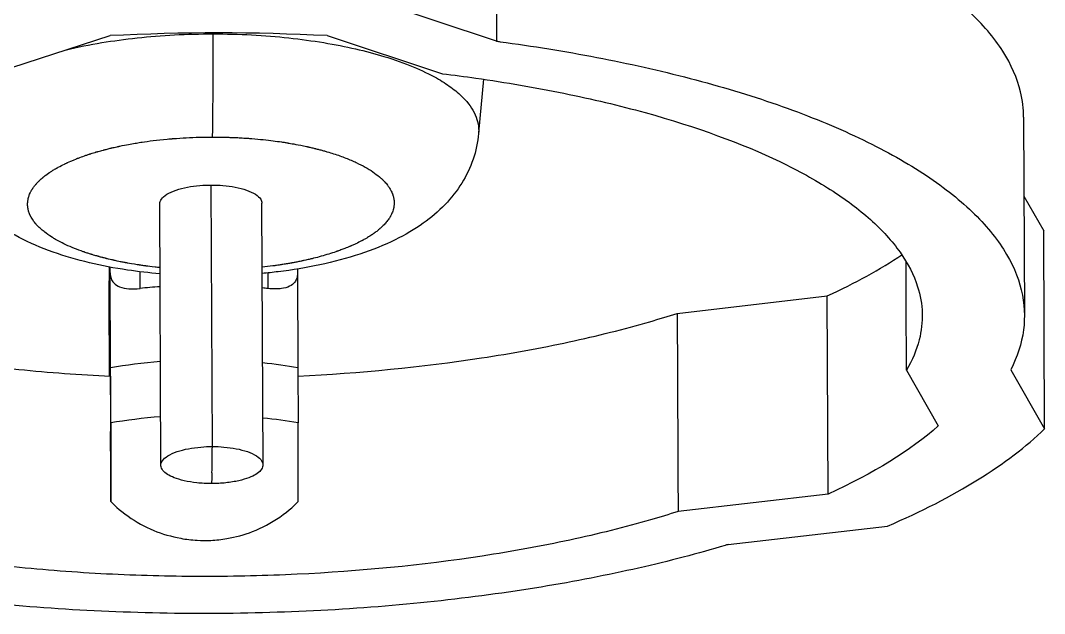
# Model space of a CAD drawing. Header units: millimetres. Extents: x 48717 to 75522, y 76128 to 88842.
# Drawn here: x 59097.8 to 59218.1, y 81555.5 to 81625.2 of the extents above; entities that cross this region are included whole.
import ezdxf

# ---------------------------------------------------------------- set-up
doc = ezdxf.new("R2010")
doc.units = ezdxf.units.MM
doc.layers.add('Top (Plan) View2-DV90-S1B-002a', color=140, linetype='Continuous')

# ---------------------------------------------------------------- blocks, each defined once
blk = doc.blocks.new('*U866')
at = {"layer": 'Top (Plan) View2-DV90-S1B-002a', "color": 0, "linetype": 'ByBlock', "lineweight": -2}
for p, q in [((59153.72, 81622.75), (59139.32, 81627.54)), ((59094.55, 81618.93), (59108.34, 81623.43)), ((59108.51, 81622.76), (59108.51, 81622.76)), ((59133.81, 81623.43), (59147.36, 81618.93)), ((59152.18, 81618.28), (59151.61, 81611.96)), ((59215.63, 81613.81), (59215.72, 81590.52)), ((59120.34, 81575.1), (59120.22, 81605.84)), ((59114.29, 81572.9), (59114.17, 81603.64)), ((59126.29, 81572.94), (59126.17, 81603.69)), ((59215.67, 81604.54), (59217.99, 81600.46)), ((59218.08, 81577.17), (59217.99, 81600.46)), ((59108.21, 81596.21), (59108.19, 81592.96)), ((59108.34, 81595.5), (59108.35, 81596.18)), ((59108.38, 81584.39), (59108.34, 81595.5)), ((59111.86, 81593.68), (59111.88, 81595.64)), ((59126.87, 81595.51), (59126.86, 81593.68)), ((59130.34, 81595.97), (59130.34, 81595.48)), ((59130.34, 81595.49), (59130.38, 81584.39)), ((59108.19, 81592.96), (59108.23, 81583.39)), ((59174.94, 81590.75), (59192.57, 81592.8)), ((59192.66, 81569.51), (59192.57, 81592.8)), ((59108.41, 81577.87), (59108.38, 81584.39)), ((59130.38, 81584.39), (59130.41, 81577.87)), ((59108.36, 81583.38), (59108.38, 81576.86)), ((59201.87, 81584.07), (59205.6, 81577.52)), ((59214.11, 81584.13), (59218.08, 81577.17)), ((59192.66, 81569.51), (59175.04, 81567.46)), ((59180.92, 81563.58), (59199.64, 81565.75))]:
    blk.add_line(p, q, dxfattribs=at)
at = {"layer": 'Top (Plan) View2-DV90-S1B-002a', "color": 0, "linetype": 'ByBlock', "lineweight": -2, "extrusion": (0, 0, -1)}
for centre, major_axis, ratio, start_param, end_param in [((59120.65, 81606.9), (-65.7, -0.12), 0.256617, 1.382778, 1.772907), ((59159.92, 81581.78), (-51.98, -8.08), 0.400272, -2.578804, -2.188675)]:
    blk.add_ellipse(centre, major_axis=major_axis, ratio=ratio, start_param=start_param, end_param=end_param, dxfattribs=at)
at = {"layer": 'Top (Plan) View2-DV90-S1B-002a', "color": 0, "linetype": 'ByBlock', "lineweight": -2}
blk.add_ellipse((59159.82, 81605.08), major_axis=(-51.98, -8.08), ratio=0.400272, start_param=-4.09451, end_param=-3.85226, dxfattribs=at)
for points in [[(59153.63, 81646.04), (59153.66, 81638.28), (59153.69, 81630.52), (59153.72, 81622.75)], [(59120.43, 81623.61), (59120.43, 81623.66), (59120.43, 81623.7), (59120.43, 81623.75)], [(59114.21, 81593.89), (59113.39, 81593.83), (59112.61, 81593.76), (59111.86, 81593.68)], [(59126.86, 81593.68), (59126.65, 81593.7), (59126.43, 81593.72), (59126.21, 81593.75)], [(59174.94, 81590.75), (59174.97, 81582.99), (59175.01, 81575.22), (59175.04, 81567.46)], [(59108.38, 81584.39), (59110.19, 81584.71), (59112.18, 81584.96), (59114.24, 81585.12)], [(59126.24, 81584.97), (59127.69, 81584.82), (59129.08, 81584.62), (59130.38, 81584.39)], [(59114.27, 81578.6), (59112.2, 81578.44), (59110.22, 81578.19), (59108.41, 81577.87)], [(59130.41, 81577.87), (59129.11, 81578.1), (59127.72, 81578.3), (59126.27, 81578.45)], [(59120.23, 81570.74), (59119.65, 81570.74), (59118.5, 81570.8), (59116.99, 81571.06), (59115.81, 81571.42), (59115.02, 81571.82), (59114.48, 81572.27), (59114.22, 81572.83), (59114.39, 81573.43), (59115.05, 81574.02), (59116.15, 81574.52), (59117.52, 81574.87), (59119, 81575.06), (59119.89, 81575.1), (59120.34, 81575.1)], [(59120.34, 81575.1), (59120.79, 81575.1), (59121.69, 81575.06), (59123.15, 81574.87), (59124.51, 81574.52), (59125.59, 81574.02), (59126.21, 81573.43), (59126.35, 81572.83), (59126.06, 81572.27), (59125.5, 81571.82), (59124.69, 81571.42), (59123.49, 81571.06), (59121.97, 81570.8), (59120.81, 81570.74), (59120.23, 81570.74)]]:
    blk.add_open_spline(points, degree=3, dxfattribs=at)
for points, knots in [([(59215.63, 81613.81), (59215.63, 81614.8), (59215.51, 81615.8), (59214.88, 81618.39), (59214.19, 81619.99), (59212.16, 81623.17), (59210.82, 81624.75), (59208.83, 81626.6), (59208.49, 81626.91), (59208.13, 81627.22)], [1.2881635, 1.2881635, 1.2881635, 1.2881635, 1.4739675, 1.4739675, 1.7687609, 1.7687609, 2.0635544, 2.0635544, 2.122565, 2.122565, 2.122565, 2.122565]), ([(59103.2, 81621.75), (59104.51, 81622.06), (59108.41, 81622.84), (59114.36, 81623.49), (59118.91, 81623.61), (59120.43, 81623.61)], [0.41429929, 0.41429929, 0.41429929, 0.41429929, 0.4375, 0.47916667, 0.50000388, 0.50000388, 0.50000388, 0.50000388]), ([(59120.37, 81611.48), (59120.38, 81611.89), (59120.39, 81612.51), (59120.4, 81613.34), (59120.4, 81613.76), (59120.41, 81614.23), (59120.41, 81614.74), (59120.42, 81615.51), (59120.42, 81616.37), (59120.43, 81617.28), (59120.43, 81618.18), (59120.43, 81619.13), (59120.43, 81620.07), (59120.43, 81621.32), (59120.43, 81622.53), (59120.43, 81623.61)], [0.0001055, 0.0001055, 0.0001055, 0.0001055, 0.25, 0.25, 0.25, 0.375, 0.375, 0.375, 0.5625, 0.5625, 0.5625, 0.75, 0.75, 0.75, 1, 1, 1, 1]), ([(59120.43, 81623.61), (59121.94, 81623.61), (59126.49, 81623.49), (59133.68, 81622.7), (59141.38, 81620.9), (59145.91, 81618.96), (59148.12, 81617.54), (59149.12, 81616.76), (59150.24, 81615.72), (59151.39, 81614.15), (59151.67, 81612.66), (59151.61, 81611.91)], [0.5000039, 0.5000039, 0.5000039, 0.5000039, 0.5208333, 0.5625, 0.6041667, 0.65625, 0.6770833, 0.6875, 0.6979167, 0.7291667, 0.7595343, 0.7595343, 0.7595343, 0.7595343]), ([(59153.72, 81622.75), (59153.86, 81622.73), (59154, 81622.71), (59157.95, 81622.18), (59161.75, 81621.57), (59169.23, 81620.13), (59172.9, 81619.31), (59180.01, 81617.45), (59183.43, 81616.42), (59189.9, 81614.17), (59192.95, 81612.94), (59198.55, 81610.33), (59201.1, 81608.95), (59205.63, 81606.05), (59207.6, 81604.55), (59210.91, 81601.46), (59212.25, 81599.88), (59214.28, 81596.69), (59214.97, 81595.09), (59215.74, 81591.92), (59215.81, 81590.34), (59215.4, 81587.2), (59214.88, 81585.64), (59214.11, 81584.13)], [-3.843407, -3.843407, -3.843407, -3.843407, -3.832315, -3.832315, -3.537522, -3.537522, -3.242728, -3.242728, -2.947935, -2.947935, -2.653141, -2.653141, -2.358348, -2.358348, -2.063554, -2.063554, -1.768761, -1.768761, -1.473967, -1.473967, -1.179174, -1.179174, -0.873245, -0.873245, -0.873245, -0.873245]), ([(59147.36, 81618.93), (59148.68, 81618.77), (59149.99, 81618.6), (59154.83, 81617.91), (59158.29, 81617.31), (59164.95, 81615.95), (59168.15, 81615.19), (59177.22, 81612.68), (59182.55, 81610.72), (59188.08, 81608.07), (59189.12, 81607.53), (59192.09, 81605.89), (59193.85, 81604.77), (59196.2, 81603), (59196.95, 81602.4), (59199.01, 81600.55), (59200.18, 81599.26), (59202.05, 81596.62), (59202.74, 81595.26), (59203.83, 81591.83), (59203.89, 81589.72), (59203.06, 81586.44), (59202.56, 81585.25), (59201.87, 81584.07)], [1.300813, 1.300813, 1.300813, 1.300813, 1.481966, 1.481966, 1.975955, 1.975955, 2.469944, 2.469944, 3.457922, 3.457922, 3.704916, 3.704916, 4.198905, 4.198905, 4.445899, 4.445899, 4.939888, 4.939888, 5.433877, 5.433877, 6.17486, 6.17486, 6.602891, 6.602891, 6.602891, 6.602891]), ([(59151.61, 81611.91), (59151.52, 81610.88), (59151.3, 81609.84), (59150.62, 81607.87), (59150.17, 81606.94), (59149.07, 81605.15), (59148.4, 81604.31), (59146.89, 81602.73), (59146.03, 81602), (59144.09, 81600.62), (59142.99, 81599.98), (59140.52, 81598.76), (59139.14, 81598.21), (59136.18, 81597.23), (59134.6, 81596.81), (59131.38, 81596.12), (59129.75, 81595.85), (59127.46, 81595.57), (59126.83, 81595.5), (59126.2, 81595.45)], [0, 0, 0, 0, 3.597616, 3.597616, 7.2581, 7.2581, 11.137307, 11.137307, 15.338405, 15.338405, 20.095016, 20.095016, 25.437989, 25.437989, 30.930405, 30.930405, 36.128937, 36.128937, 38.072669, 38.072669, 38.072669, 38.072669]), ([(59114.2, 81595.4), (59112.91, 81595.51), (59111.63, 81595.66), (59108.84, 81596.07), (59107.34, 81596.36), (59104.42, 81597.05), (59102.99, 81597.47), (59100.23, 81598.45), (59098.9, 81599.02), (59096.34, 81600.39), (59095.1, 81601.19), (59092.91, 81603.02), (59091.93, 81604.04), (59090.4, 81606.21), (59089.81, 81607.3), (59089.02, 81609.5), (59088.77, 81610.59), (59088.66, 81611.66)], [5.768349, 5.768349, 5.768349, 5.768349, 9.733942, 9.733942, 14.641431, 14.641431, 19.720322, 19.720322, 24.981568, 24.981568, 30.498973, 30.498973, 35.673208, 35.673208, 40.067407, 40.067407, 43.838198, 43.838198, 43.838198, 43.838198]), ([(59114.2, 81596.13), (59113.98, 81596.15), (59113.79, 81596.17), (59113.61, 81596.19), (59113.12, 81596.25), (59112.78, 81596.29), (59112.6, 81596.32), (59112.58, 81596.32), (59112.56, 81596.32), (59112.55, 81596.32), (59112.54, 81596.33), (59112.53, 81596.33), (59112.53, 81596.33), (59112.52, 81596.33), (59112.52, 81596.33), (59112.51, 81596.33), (59112.51, 81596.33), (59112.51, 81596.33), (59112.51, 81596.33), (59112.51, 81596.33), (59112.51, 81596.33), (59112.51, 81596.33), (59112.51, 81596.33), (59112.51, 81596.33), (59112.51, 81596.33), (59112.51, 81596.33), (59112.51, 81596.33), (59112.51, 81596.33), (59112.5, 81596.33), (59112.46, 81596.34), (59112.43, 81596.34), (59112.39, 81596.35), (59112.35, 81596.35), (59112.31, 81596.36), (59112.1, 81596.39), (59111.95, 81596.41), (59111.86, 81596.42), (59111.81, 81596.43), (59111.78, 81596.43), (59111.77, 81596.43), (59111.77, 81596.43), (59111.76, 81596.44), (59111.76, 81596.44), (59111.75, 81596.44), (59111.75, 81596.44), (59111.74, 81596.44), (59111.72, 81596.44), (59111.71, 81596.44), (59111.69, 81596.45), (59111.49, 81596.48), (59111.05, 81596.54), (59110.37, 81596.67), (59110.35, 81596.67), (59110.34, 81596.67), (59110.32, 81596.68), (59110.31, 81596.68), (59110.31, 81596.68), (59110.3, 81596.68), (59110.3, 81596.68), (59110.29, 81596.68), (59110.29, 81596.68), (59110.27, 81596.69), (59110.25, 81596.69), (59110.23, 81596.69), (59110.19, 81596.7), (59110.16, 81596.71), (59110.12, 81596.71), (59110.12, 81596.71), (59110.11, 81596.72), (59110.11, 81596.72), (59109.95, 81596.75), (59109.79, 81596.78), (59109.64, 81596.81), (59109.59, 81596.82), (59109.55, 81596.83), (59109.51, 81596.83), (59109.4, 81596.86), (59109.28, 81596.88), (59109.17, 81596.9), (59109.09, 81596.92), (59109.01, 81596.94), (59108.93, 81596.96), (59108.9, 81596.96), (59108.86, 81596.97), (59108.82, 81596.98), (59108.78, 81596.99), (59108.75, 81597), (59108.71, 81597), (59108.69, 81597.01), (59108.69, 81597.01), (59108.69, 81597.01), (59108.6, 81597.03), (59108.41, 81597.07), (59108.13, 81597.14), (59108.07, 81597.15), (59108.02, 81597.17), (59107.96, 81597.18), (59107.94, 81597.19), (59107.91, 81597.19), (59107.88, 81597.2), (59107.86, 81597.21), (59107.85, 81597.21), (59107.83, 81597.21), (59107.82, 81597.22), (59107.82, 81597.22), (59107.81, 81597.22), (59107.8, 81597.22), (59107.8, 81597.22), (59107.8, 81597.22), (59107.79, 81597.22), (59107.79, 81597.22), (59107.78, 81597.23), (59107.68, 81597.25), (59107.58, 81597.28), (59107.48, 81597.3), (59107.48, 81597.3), (59107.48, 81597.3), (59107.48, 81597.31), (59107.42, 81597.32), (59107.36, 81597.34), (59107.3, 81597.35), (59107.23, 81597.37), (59107.16, 81597.39), (59107.09, 81597.41), (59107.05, 81597.42), (59107.02, 81597.43), (59106.99, 81597.44), (59106.97, 81597.44), (59106.95, 81597.45), (59106.94, 81597.45), (59106.93, 81597.45), (59106.92, 81597.46), (59106.91, 81597.46), (59106.91, 81597.46), (59106.9, 81597.46), (59106.89, 81597.46), (59106.89, 81597.46), (59106.89, 81597.46), (59106.89, 81597.46), (59106.87, 81597.47), (59106.83, 81597.48), (59106.77, 81597.5), (59106.65, 81597.53), (59106.47, 81597.58), (59106.21, 81597.66), (59106.18, 81597.67), (59106.15, 81597.68), (59106.12, 81597.69), (59106.1, 81597.7), (59106.09, 81597.7), (59106.07, 81597.71), (59106.06, 81597.71), (59106.05, 81597.71), (59106.05, 81597.71), (59106.04, 81597.72), (59106.04, 81597.72), (59106.03, 81597.72), (59106.03, 81597.72), (59106.02, 81597.72), (59106.02, 81597.72), (59105.89, 81597.76), (59105.76, 81597.8), (59105.62, 81597.85), (59105.55, 81597.87), (59105.48, 81597.9), (59105.41, 81597.92), (59105.37, 81597.93), (59105.33, 81597.95), (59105.3, 81597.96), (59105.28, 81597.97), (59105.26, 81597.97), (59105.24, 81597.98), (59105.23, 81597.98), (59105.22, 81597.98), (59105.21, 81597.99), (59105.2, 81597.99), (59105.19, 81598), (59105.18, 81598), (59104.48, 81598.24), (59103.79, 81598.52), (59103.14, 81598.82), (59102.83, 81598.96), (59102.54, 81599.11), (59102.25, 81599.27), (59102.14, 81599.33), (59102.03, 81599.39), (59101.92, 81599.45), (59101.91, 81599.46), (59101.9, 81599.47), (59101.88, 81599.48), (59101.88, 81599.48), (59101.87, 81599.48), (59101.86, 81599.49), (59101.85, 81599.49), (59101.84, 81599.5), (59101.83, 81599.5), (59101.8, 81599.52), (59101.77, 81599.54), (59101.74, 81599.56), (59101.67, 81599.6), (59101.61, 81599.64), (59101.55, 81599.67), (59101.14, 81599.93), (59100.85, 81600.14), (59100.65, 81600.3), (59100.62, 81600.32), (59100.6, 81600.34), (59100.57, 81600.36), (59100.44, 81600.46), (59100.28, 81600.6), (59100.1, 81600.77), (59099.98, 81600.88), (59099.85, 81601), (59099.73, 81601.14), (59099.71, 81601.16), (59099.69, 81601.19), (59099.67, 81601.21), (59099.66, 81601.21), (59099.66, 81601.21), (59099.66, 81601.22), (59099.66, 81601.22), (59099.65, 81601.22), (59099.65, 81601.22), (59099.65, 81601.23), (59099.65, 81601.23), (59099.64, 81601.24), (59099.63, 81601.24), (59099.63, 81601.25), (59099.62, 81601.26), (59099.59, 81601.3), (59099.56, 81601.33), (59099.53, 81601.36), (59099.48, 81601.43), (59099.43, 81601.5), (59099.38, 81601.57), (59099.12, 81601.91), (59098.94, 81602.24), (59098.82, 81602.57), (59098.8, 81602.64), (59098.78, 81602.7), (59098.76, 81602.77), (59098.74, 81602.82), (59098.73, 81602.86), (59098.72, 81602.91), (59098.72, 81602.91), (59098.72, 81602.91), (59098.72, 81602.91), (59098.7, 81603), (59098.68, 81603.09), (59098.67, 81603.17), (59098.66, 81603.21), (59098.66, 81603.25), (59098.66, 81603.29), (59098.66, 81603.29), (59098.66, 81603.29), (59098.66, 81603.29), (59098.66, 81603.29), (59098.66, 81603.29), (59098.66, 81603.29), (59098.66, 81603.29), (59098.66, 81603.29), (59098.66, 81603.3), (59098.65, 81603.3), (59098.65, 81603.31), (59098.65, 81603.32), (59098.65, 81603.37), (59098.64, 81603.47), (59098.64, 81603.62), (59098.64, 81603.62), (59098.64, 81603.62), (59098.64, 81603.63), (59098.64, 81603.63), (59098.64, 81603.63), (59098.64, 81603.63), (59098.64, 81603.64), (59098.64, 81603.64), (59098.64, 81603.65), (59098.64, 81603.66), (59098.64, 81603.67), (59098.64, 81603.68), (59098.64, 81603.68), (59098.64, 81603.68), (59098.64, 81603.68), (59098.64, 81603.72), (59098.64, 81603.76), (59098.65, 81603.79), (59098.65, 81603.82), (59098.65, 81603.85), (59098.65, 81603.88), (59098.66, 81603.9), (59098.66, 81603.91), (59098.66, 81603.93), (59098.66, 81603.93), (59098.66, 81603.94), (59098.66, 81603.95), (59098.66, 81603.95), (59098.66, 81603.95), (59098.66, 81603.96), (59098.66, 81603.96), (59098.66, 81603.96), (59098.66, 81603.96), (59098.66, 81603.96), (59098.66, 81603.96), (59098.66, 81603.96), (59098.68, 81604.07), (59098.7, 81604.18), (59098.72, 81604.29), (59098.73, 81604.31), (59098.74, 81604.33), (59098.74, 81604.35), (59098.75, 81604.38), (59098.76, 81604.42), (59098.77, 81604.45), (59098.77, 81604.46), (59098.78, 81604.47), (59098.78, 81604.48), (59098.78, 81604.48), (59098.78, 81604.48), (59098.78, 81604.48), (59098.78, 81604.48), (59098.78, 81604.48), (59098.78, 81604.48), (59098.78, 81604.49), (59098.78, 81604.5), (59098.79, 81604.5), (59098.81, 81604.56), (59098.85, 81604.69), (59098.93, 81604.88), (59098.94, 81604.9), (59098.95, 81604.91), (59098.96, 81604.93), (59098.96, 81604.94), (59098.96, 81604.95), (59098.97, 81604.95), (59098.97, 81604.96), (59098.97, 81604.97), (59098.98, 81604.97), (59098.98, 81604.98), (59098.98, 81604.98), (59098.98, 81604.98), (59098.98, 81604.98), (59098.98, 81604.99), (59098.98, 81604.99), (59098.99, 81605), (59098.99, 81605.01), (59099, 81605.02), (59099.02, 81605.05), (59099.04, 81605.09), (59099.05, 81605.12), (59099.09, 81605.19), (59099.13, 81605.25), (59099.16, 81605.31), (59099.18, 81605.34), (59099.2, 81605.36), (59099.21, 81605.39), (59099.22, 81605.4), (59099.23, 81605.42), (59099.24, 81605.43), (59099.24, 81605.43), (59099.25, 81605.44), (59099.25, 81605.45), (59099.25, 81605.45), (59099.26, 81605.45), (59099.26, 81605.45), (59099.26, 81605.46), (59099.26, 81605.46), (59099.26, 81605.46), (59099.26, 81605.46), (59099.26, 81605.46), (59099.26, 81605.46), (59099.27, 81605.48), (59099.28, 81605.49), (59099.29, 81605.5), (59099.37, 81605.61), (59099.44, 81605.71), (59099.53, 81605.81), (59099.55, 81605.84), (59099.57, 81605.87), (59099.6, 81605.9), (59099.6, 81605.91), (59099.61, 81605.91), (59099.61, 81605.92), (59099.62, 81605.92), (59099.62, 81605.92), (59099.62, 81605.93), (59099.62, 81605.93), (59099.62, 81605.93), (59099.63, 81605.93), (59099.63, 81605.94), (59099.63, 81605.94), (59099.63, 81605.94), (59099.64, 81605.95), (59099.64, 81605.95), (59099.64, 81605.95), (59099.66, 81605.97), (59099.68, 81605.99), (59099.7, 81606.02), (59099.84, 81606.18), (59099.96, 81606.29), (59100.02, 81606.35), (59100.02, 81606.36), (59100.03, 81606.36), (59100.03, 81606.37), (59100.04, 81606.37), (59100.04, 81606.37), (59100.04, 81606.37), (59100.04, 81606.37), (59100.04, 81606.38), (59100.05, 81606.38), (59100.05, 81606.39), (59100.06, 81606.39), (59100.07, 81606.4), (59100.1, 81606.43), (59100.13, 81606.45), (59100.16, 81606.48), (59100.21, 81606.53), (59100.27, 81606.59), (59100.34, 81606.64), (59100.34, 81606.65), (59100.35, 81606.65), (59100.36, 81606.66), (59100.38, 81606.68), (59100.41, 81606.7), (59100.43, 81606.72), (59100.44, 81606.73), (59100.46, 81606.74), (59100.48, 81606.76), (59100.49, 81606.77), (59100.51, 81606.78), (59100.52, 81606.79), (59100.52, 81606.8), (59100.52, 81606.8), (59100.52, 81606.8), (59100.58, 81606.84), (59100.77, 81607), (59101.15, 81607.27), (59101.16, 81607.27), (59101.16, 81607.27), (59101.16, 81607.27), (59101.19, 81607.29), (59101.21, 81607.31), (59101.24, 81607.33), (59101.25, 81607.34), (59101.27, 81607.35), (59101.29, 81607.36), (59101.29, 81607.36), (59101.3, 81607.37), (59101.31, 81607.37), (59101.31, 81607.37), (59101.32, 81607.38), (59101.32, 81607.38), (59101.32, 81607.38), (59101.33, 81607.38), (59101.33, 81607.39), (59101.34, 81607.39), (59101.34, 81607.39), (59101.34, 81607.39), (59101.42, 81607.44), (59101.51, 81607.5), (59101.62, 81607.57), (59101.74, 81607.65), (59101.88, 81607.73), (59102.05, 81607.83), (59102.06, 81607.83), (59102.08, 81607.84), (59102.1, 81607.85), (59102.12, 81607.87), (59102.15, 81607.88), (59102.17, 81607.9), (59102.19, 81607.9), (59102.2, 81607.91), (59102.21, 81607.92), (59102.22, 81607.92), (59102.23, 81607.93), (59102.23, 81607.93), (59102.24, 81607.93), (59102.25, 81607.94), (59102.25, 81607.94), (59102.5, 81608.07), (59102.73, 81608.19), (59102.96, 81608.3), (59103, 81608.32), (59103.04, 81608.34), (59103.08, 81608.36), (59103.12, 81608.38), (59103.17, 81608.4), (59103.21, 81608.42), (59103.23, 81608.43), (59103.25, 81608.44), (59103.28, 81608.45), (59103.29, 81608.46), (59103.3, 81608.46), (59103.31, 81608.47), (59103.31, 81608.47), (59103.32, 81608.47), (59103.32, 81608.48), (59103.33, 81608.48), (59103.33, 81608.48), (59103.33, 81608.48), (59103.33, 81608.48), (59103.34, 81608.48), (59103.34, 81608.48), (59103.52, 81608.57), (59103.85, 81608.72), (59104.37, 81608.92), (59104.37, 81608.92), (59104.37, 81608.92), (59104.38, 81608.93), (59104.41, 81608.94), (59104.45, 81608.95), (59104.48, 81608.97), (59104.5, 81608.98), (59104.52, 81608.98), (59104.54, 81608.99), (59104.55, 81608.99), (59104.56, 81609), (59104.57, 81609), (59104.58, 81609), (59104.59, 81609.01), (59104.59, 81609.01), (59104.59, 81609.01), (59104.6, 81609.01), (59104.6, 81609.01), (59104.6, 81609.01), (59104.6, 81609.01), (59104.61, 81609.01), (59104.83, 81609.1), (59105.07, 81609.19), (59105.31, 81609.27), (59105.43, 81609.31), (59105.55, 81609.36), (59105.67, 81609.4), (59105.74, 81609.42), (59105.8, 81609.44), (59105.86, 81609.46), (59105.87, 81609.46), (59105.87, 81609.46), (59105.87, 81609.46), (59105.9, 81609.47), (59105.93, 81609.48), (59105.96, 81609.49), (59105.97, 81609.5), (59105.99, 81609.5), (59106, 81609.51), (59106.02, 81609.51), (59106.03, 81609.51), (59106.05, 81609.52), (59106.05, 81609.52), (59106.05, 81609.52), (59106.06, 81609.52), (59106.1, 81609.54), (59106.26, 81609.59), (59106.58, 81609.68), (59106.61, 81609.69), (59106.64, 81609.7), (59106.67, 81609.71), (59106.7, 81609.72), (59106.73, 81609.73), (59106.75, 81609.74), (59106.77, 81609.74), (59106.78, 81609.74), (59106.8, 81609.75), (59106.81, 81609.75), (59106.81, 81609.75), (59106.82, 81609.75), (59106.83, 81609.76), (59106.83, 81609.76), (59106.83, 81609.76), (59106.84, 81609.76), (59106.84, 81609.76), (59106.84, 81609.76), (59106.87, 81609.77), (59106.9, 81609.78), (59106.93, 81609.79), (59107.14, 81609.85), (59107.33, 81609.9), (59107.5, 81609.94), (59107.53, 81609.95), (59107.56, 81609.96), (59107.59, 81609.97), (59107.61, 81609.97), (59107.62, 81609.98), (59107.64, 81609.98), (59107.65, 81609.98), (59107.65, 81609.98), (59107.66, 81609.99), (59107.67, 81609.99), (59107.67, 81609.99), (59107.68, 81609.99), (59107.74, 81610.01), (59107.79, 81610.02), (59107.85, 81610.03), (59107.94, 81610.06), (59108.03, 81610.08), (59108.12, 81610.1), (59108.19, 81610.12), (59108.26, 81610.14), (59108.34, 81610.16), (59108.38, 81610.17), (59108.41, 81610.18), (59108.45, 81610.18), (59108.49, 81610.19), (59108.52, 81610.2), (59108.56, 81610.21), (59108.57, 81610.21), (59108.58, 81610.21), (59108.59, 81610.22), (59108.7, 81610.24), (59108.88, 81610.29), (59109.16, 81610.35), (59109.21, 81610.36), (59109.26, 81610.37), (59109.31, 81610.38), (59109.34, 81610.39), (59109.37, 81610.39), (59109.4, 81610.4), (59109.41, 81610.4), (59109.42, 81610.4), (59109.44, 81610.41), (59109.45, 81610.41), (59109.45, 81610.41), (59109.46, 81610.41), (59109.47, 81610.41), (59109.48, 81610.42), (59109.48, 81610.42), (59110.21, 81610.57), (59110.82, 81610.68), (59111.27, 81610.75), (59111.33, 81610.76), (59111.39, 81610.77), (59111.45, 81610.78), (59111.64, 81610.82), (59111.86, 81610.85), (59112.1, 81610.89), (59112.84, 81611), (59113.81, 81611.13), (59115.03, 81611.24), (59115.15, 81611.25), (59115.27, 81611.26), (59115.39, 81611.27), (59115.45, 81611.28), (59115.51, 81611.28), (59115.57, 81611.29), (59115.6, 81611.29), (59115.63, 81611.29), (59115.66, 81611.3), (59115.68, 81611.3), (59115.7, 81611.3), (59115.71, 81611.3), (59115.72, 81611.3), (59115.73, 81611.3), (59115.73, 81611.3), (59115.74, 81611.3), (59115.75, 81611.3), (59115.76, 81611.3), (59116.26, 81611.34), (59116.77, 81611.38), (59117.28, 81611.4), (59118.3, 81611.46), (59119.33, 81611.48), (59120.37, 81611.48)], [0.0480304, 0.0480304, 0.0480304, 0.0480304, 0.0513458, 0.0513458, 0.0513458, 0.060547, 0.060547, 0.060547, 0.0615236, 0.0615236, 0.0615236, 0.0620118, 0.0620118, 0.0620118, 0.062256, 0.062256, 0.062256, 0.0623706, 0.0623706, 0.0623706, 0.062428, 0.062428, 0.062428, 0.0624567, 0.0624567, 0.0624567, 0.0624853, 0.0624853, 0.0624853, 0.062788, 0.062788, 0.062788, 0.0633459, 0.0633459, 0.0633459, 0.0664064, 0.0664064, 0.0664064, 0.0683595, 0.0683595, 0.0683595, 0.0688478, 0.0688478, 0.0688478, 0.0693361, 0.0693361, 0.0693361, 0.0703126, 0.0703126, 0.0703126, 0.0800783, 0.0800783, 0.0800783, 0.0803224, 0.0803224, 0.0803224, 0.0804445, 0.0804445, 0.0804445, 0.0805666, 0.0805666, 0.0805666, 0.0810548, 0.0810548, 0.0810548, 0.0819047, 0.0819047, 0.0819047, 0.0820314, 0.0820314, 0.0820314, 0.0859377, 0.0859377, 0.0859377, 0.0869958, 0.0869958, 0.0869958, 0.0898439, 0.0898439, 0.0898439, 0.091797, 0.091797, 0.091797, 0.0927736, 0.0927736, 0.0927736, 0.0936891, 0.0936891, 0.0936891, 0.0940592, 0.0940592, 0.0940592, 0.0996096, 0.0996096, 0.0996096, 0.1005861, 0.1005861, 0.1005861, 0.1010744, 0.1010744, 0.1010744, 0.1013185, 0.1013185, 0.1013185, 0.1014406, 0.1014406, 0.1014406, 0.1015017, 0.1015017, 0.1015017, 0.1015627, 0.1015627, 0.1015627, 0.1039283, 0.1039283, 0.1039283, 0.1039964, 0.1039964, 0.1039964, 0.1054689, 0.1054689, 0.1054689, 0.1074221, 0.1074221, 0.1074221, 0.1083986, 0.1083986, 0.1083986, 0.1088869, 0.1088869, 0.1088869, 0.1091311, 0.1091311, 0.1091311, 0.1093142, 0.1093142, 0.1093142, 0.1094844, 0.1094844, 0.1094844, 0.112038, 0.112038, 0.112038, 0.1162112, 0.1162112, 0.1162112, 0.1166994, 0.1166994, 0.1166994, 0.1169436, 0.1169436, 0.1169436, 0.1170656, 0.1170656, 0.1170656, 0.1171267, 0.1171267, 0.1171267, 0.1171877, 0.1171877, 0.1171877, 0.121094, 0.121094, 0.121094, 0.1230471, 0.1230471, 0.1230471, 0.1240237, 0.1240237, 0.1240237, 0.124512, 0.124512, 0.124512, 0.1247561, 0.1247561, 0.1247561, 0.1250002, 0.1250002, 0.1250002, 0.1462859, 0.1462859, 0.1462859, 0.1562503, 0.1562503, 0.1562503, 0.1601565, 0.1601565, 0.1601565, 0.1606448, 0.1606448, 0.1606448, 0.160889, 0.160889, 0.160889, 0.1611331, 0.1611331, 0.1611331, 0.1621097, 0.1621097, 0.1621097, 0.1640628, 0.1640628, 0.1640628, 0.1777347, 0.1777347, 0.1777347, 0.1796878, 0.1796878, 0.1796878, 0.1891039, 0.1891039, 0.1891039, 0.1953129, 0.1953129, 0.1953129, 0.1962894, 0.1962894, 0.1962894, 0.1964115, 0.1964115, 0.1964115, 0.1965336, 0.1965336, 0.1965336, 0.1967777, 0.1967777, 0.1967777, 0.197266, 0.197266, 0.197266, 0.1992191, 0.1992191, 0.1992191, 0.2031254, 0.2031254, 0.2031254, 0.2226567, 0.2226567, 0.2226567, 0.2265629, 0.2265629, 0.2265629, 0.2291689, 0.2291689, 0.2291689, 0.2293016, 0.2293016, 0.2293016, 0.2343754, 0.2343754, 0.2343754, 0.2365727, 0.2365727, 0.2365727, 0.2366948, 0.2366948, 0.2366948, 0.2368168, 0.2368168, 0.2368168, 0.2373051, 0.2373051, 0.2373051, 0.2382817, 0.2382817, 0.2382817, 0.2431645, 0.2431645, 0.2431645, 0.2432866, 0.2432866, 0.2432866, 0.2434087, 0.2434087, 0.2434087, 0.2436528, 0.2436528, 0.2436528, 0.2441411, 0.2441411, 0.2441411, 0.2442112, 0.2442112, 0.2442112, 0.2460942, 0.2460942, 0.2460942, 0.2480473, 0.2480473, 0.2480473, 0.2490239, 0.2490239, 0.2490239, 0.2495122, 0.2495122, 0.2495122, 0.2497563, 0.2497563, 0.2497563, 0.2498784, 0.2498784, 0.2498784, 0.2500005, 0.2500005, 0.2500005, 0.2565041, 0.2565041, 0.2565041, 0.257813, 0.257813, 0.257813, 0.2597661, 0.2597661, 0.2597661, 0.2603765, 0.2603765, 0.2603765, 0.2605596, 0.2605596, 0.2605596, 0.2607427, 0.2607427, 0.2607427, 0.2617192, 0.2617192, 0.2617192, 0.2695318, 0.2695318, 0.2695318, 0.2702163, 0.2702163, 0.2702163, 0.2705083, 0.2705083, 0.2705083, 0.2707525, 0.2707525, 0.2707525, 0.2708377, 0.2708377, 0.2708377, 0.2709966, 0.2709966, 0.2709966, 0.2714849, 0.2714849, 0.2714849, 0.273438, 0.273438, 0.273438, 0.2773443, 0.2773443, 0.2773443, 0.2792974, 0.2792974, 0.2792974, 0.280274, 0.280274, 0.280274, 0.2807622, 0.2807622, 0.2807622, 0.2810064, 0.2810064, 0.2810064, 0.2811285, 0.2811285, 0.2811285, 0.2812505, 0.2812505, 0.2812505, 0.2820907, 0.2820907, 0.2820907, 0.289063, 0.289063, 0.289063, 0.2910162, 0.2910162, 0.2910162, 0.2915044, 0.2915044, 0.2915044, 0.2916265, 0.2916265, 0.2916265, 0.2917486, 0.2917486, 0.2917486, 0.2918905, 0.2918905, 0.2918905, 0.2919927, 0.2919927, 0.2919927, 0.2929693, 0.2929693, 0.2929693, 0.3007818, 0.3007818, 0.3007818, 0.3017584, 0.3017584, 0.3017584, 0.3020025, 0.3020025, 0.3020025, 0.3022467, 0.3022467, 0.3022467, 0.3027349, 0.3027349, 0.3027349, 0.3046881, 0.3046881, 0.3046881, 0.3085943, 0.3085943, 0.3085943, 0.3091634, 0.3091634, 0.3091634, 0.3105475, 0.3105475, 0.3105475, 0.311524, 0.311524, 0.311524, 0.3124395, 0.3124395, 0.3124395, 0.3126541, 0.3126541, 0.3126541, 0.3261725, 0.3261725, 0.3261725, 0.3262513, 0.3262513, 0.3262513, 0.327149, 0.327149, 0.327149, 0.3276373, 0.3276373, 0.3276373, 0.3278815, 0.3278815, 0.3278815, 0.3280035, 0.3280035, 0.3280035, 0.3280951, 0.3280951, 0.3280951, 0.3282989, 0.3282989, 0.3282989, 0.3346155, 0.3346155, 0.3346155, 0.3411774, 0.3411774, 0.3411774, 0.3417975, 0.3417975, 0.3417975, 0.3427741, 0.3427741, 0.3427741, 0.3432624, 0.3432624, 0.3432624, 0.3435065, 0.3435065, 0.3435065, 0.3437506, 0.3437506, 0.3437506, 0.353712, 0.353712, 0.353712, 0.3554694, 0.3554694, 0.3554694, 0.3574225, 0.3574225, 0.3574225, 0.3583991, 0.3583991, 0.3583991, 0.3588618, 0.3588618, 0.3588618, 0.3591315, 0.3591315, 0.3591315, 0.3592536, 0.3592536, 0.3592536, 0.3593757, 0.3593757, 0.3593757, 0.3730476, 0.3730476, 0.3730476, 0.373111, 0.373111, 0.373111, 0.3740241, 0.3740241, 0.3740241, 0.3745124, 0.3745124, 0.3745124, 0.3747566, 0.3747566, 0.3747566, 0.3748786, 0.3748786, 0.3748786, 0.3749397, 0.3749397, 0.3749397, 0.3750007, 0.3750007, 0.3750007, 0.3828132, 0.3828132, 0.3828132, 0.3867195, 0.3867195, 0.3867195, 0.3886726, 0.3886726, 0.3886726, 0.3887956, 0.3887956, 0.3887956, 0.3896492, 0.3896492, 0.3896492, 0.3901374, 0.3901374, 0.3901374, 0.3905647, 0.3905647, 0.3905647, 0.3907616, 0.3907616, 0.3907616, 0.3968672, 0.3968672, 0.3968672, 0.3974617, 0.3974617, 0.3974617, 0.39795, 0.39795, 0.39795, 0.3981941, 0.3981941, 0.3981941, 0.3983162, 0.3983162, 0.3983162, 0.3983772, 0.3983772, 0.3983772, 0.3984382, 0.3984382, 0.3984382, 0.3991136, 0.3991136, 0.3991136, 0.4042976, 0.4042976, 0.4042976, 0.4052742, 0.4052742, 0.4052742, 0.4057625, 0.4057625, 0.4057625, 0.4060066, 0.4060066, 0.4060066, 0.4062508, 0.4062508, 0.4062508, 0.4077442, 0.4077442, 0.4077442, 0.410157, 0.410157, 0.410157, 0.4121101, 0.4121101, 0.4121101, 0.4130867, 0.4130867, 0.4130867, 0.4140022, 0.4140022, 0.4140022, 0.4144897, 0.4144897, 0.4144897, 0.4199227, 0.4199227, 0.4199227, 0.4208992, 0.4208992, 0.4208992, 0.4213875, 0.4213875, 0.4213875, 0.4216316, 0.4216316, 0.4216316, 0.4217537, 0.4217537, 0.4217537, 0.4218758, 0.4218758, 0.4218758, 0.4355477, 0.4355477, 0.4355477, 0.4374906, 0.4374906, 0.4374906, 0.4443143, 0.4443143, 0.4443143, 0.4648446, 0.4648446, 0.4648446, 0.4667977, 0.4667977, 0.4667977, 0.4677743, 0.4677743, 0.4677743, 0.4682626, 0.4682626, 0.4682626, 0.4685067, 0.4685067, 0.4685067, 0.4686288, 0.4686288, 0.4686288, 0.4687509, 0.4687509, 0.4687509, 0.4791641, 0.4791641, 0.4791641, 0.5000009, 0.5000009, 0.5000009, 0.5000009]), ([(59120.37, 81611.48), (59120.76, 81611.48), (59121.34, 81611.48), (59122.02, 81611.46), (59122.36, 81611.45), (59122.52, 81611.44), (59122.62, 81611.44), (59122.66, 81611.44), (59122.69, 81611.44), (59122.69, 81611.44), (59122.74, 81611.44), (59122.95, 81611.43), (59123.52, 81611.4), (59123.76, 81611.39), (59124.17, 81611.36), (59124.31, 81611.35), (59124.55, 81611.34), (59124.67, 81611.33), (59124.82, 81611.32), (59124.89, 81611.31), (59124.93, 81611.31), (59124.95, 81611.31), (59124.96, 81611.3), (59124.97, 81611.3), (59125.93, 81611.23), (59126.77, 81611.13), (59127.83, 81611), (59128.16, 81610.95), (59128.6, 81610.89), (59128.74, 81610.87), (59128.94, 81610.83), (59129.04, 81610.82), (59129.15, 81610.8), (59129.2, 81610.79), (59129.23, 81610.79), (59129.24, 81610.79), (59129.25, 81610.79), (59129.25, 81610.78), (59129.39, 81610.76), (59129.62, 81610.72), (59130.22, 81610.61), (59130.61, 81610.54), (59131.17, 81610.42), (59131.29, 81610.4), (59131.43, 81610.37), (59131.44, 81610.36), (59131.47, 81610.36), (59131.48, 81610.36), (59131.51, 81610.35), (59131.58, 81610.33), (59131.81, 81610.28), (59132, 81610.24), (59132.21, 81610.19), (59132.32, 81610.16), (59132.41, 81610.14), (59132.46, 81610.12), (59132.48, 81610.12), (59132.51, 81610.11), (59132.67, 81610.07), (59132.97, 81610), (59133.25, 81609.92), (59133.54, 81609.84), (59133.67, 81609.8), (59134.07, 81609.68), (59134.33, 81609.6), (59135.09, 81609.36), (59135.56, 81609.19), (59136.45, 81608.84), (59136.86, 81608.66), (59137.62, 81608.31), (59137.97, 81608.13), (59138.62, 81607.76), (59138.92, 81607.58), (59139.47, 81607.2), (59139.73, 81607), (59140.03, 81606.74), (59140.12, 81606.67), (59140.22, 81606.57), (59140.28, 81606.52), (59140.31, 81606.5), (59140.32, 81606.48), (59140.32, 81606.48), (59140.35, 81606.46), (59140.39, 81606.42), (59140.47, 81606.34), (59140.5, 81606.31), (59140.55, 81606.25), (59140.57, 81606.23), (59140.61, 81606.19), (59140.62, 81606.17), (59140.63, 81606.16), (59140.64, 81606.16), (59140.78, 81606), (59140.89, 81605.86), (59141.01, 81605.69), (59141.05, 81605.64), (59141.1, 81605.57), (59141.12, 81605.53), (59141.14, 81605.5), (59141.15, 81605.48), (59141.16, 81605.47), (59141.16, 81605.47), (59141.16, 81605.47), (59141.16, 81605.46), (59141.19, 81605.42), (59141.25, 81605.33), (59141.34, 81605.15), (59141.38, 81605.08), (59141.43, 81604.96), (59141.45, 81604.92), (59141.48, 81604.85), (59141.49, 81604.82), (59141.51, 81604.77), (59141.51, 81604.75), (59141.52, 81604.74), (59141.52, 81604.74), (59141.52, 81604.73), (59141.52, 81604.73), (59141.56, 81604.61), (59141.62, 81604.42), (59141.66, 81604.19), (59141.68, 81604.08), (59141.68, 81604.01), (59141.69, 81603.98), (59141.69, 81603.97), (59141.69, 81603.96), (59141.69, 81603.93), (59141.7, 81603.82), (59141.69, 81603.58), (59141.69, 81603.56), (59141.69, 81603.52), (59141.69, 81603.52), (59141.69, 81603.51), (59141.69, 81603.51), (59141.69, 81603.5), (59141.69, 81603.49), (59141.68, 81603.43), (59141.67, 81603.38), (59141.66, 81603.26), (59141.65, 81603.2), (59141.63, 81603.12), (59141.62, 81603.09), (59141.62, 81603.07), (59141.62, 81603.06), (59141.62, 81603.06), (59141.61, 81603.06), (59141.61, 81603.05), (59141.61, 81603.05), (59141.61, 81603.03), (59141.6, 81602.99), (59141.59, 81602.95), (59141.55, 81602.82), (59141.52, 81602.73), (59141.42, 81602.48), (59141.36, 81602.35), (59141.28, 81602.21), (59141.26, 81602.17), (59141.25, 81602.14), (59141.24, 81602.14), (59141.24, 81602.14), (59141.24, 81602.14), (59141.24, 81602.13), (59141.24, 81602.13), (59141.22, 81602.1), (59141.19, 81602.05), (59141.07, 81601.86), (59140.86, 81601.56), (59140.57, 81601.23), (59140.34, 81601), (59140.2, 81600.87), (59140.13, 81600.8), (59140.09, 81600.77), (59140.09, 81600.77), (59140.09, 81600.76), (59140.01, 81600.7), (59139.78, 81600.5), (59139.68, 81600.42), (59139.49, 81600.28), (59139.42, 81600.23), (59139.31, 81600.15), (59139.25, 81600.1), (59139.17, 81600.05), (59139.13, 81600.03), (59139.11, 81600.01), (59139.1, 81600.01), (59139.1, 81600), (59139.09, 81600), (59138.93, 81599.89), (59138.75, 81599.78), (59138.45, 81599.6), (59138.34, 81599.53), (59138.18, 81599.44), (59138.09, 81599.39), (59137.98, 81599.33), (59137.93, 81599.31), (59137.91, 81599.29), (59137.89, 81599.28), (59137.88, 81599.28), (59137.66, 81599.16), (59137.43, 81599.05), (59137.08, 81598.88), (59136.96, 81598.83), (59136.77, 81598.74), (59136.68, 81598.7), (59136.57, 81598.65), (59136.5, 81598.63), (59136.47, 81598.61), (59136.46, 81598.61), (59136.46, 81598.61), (59136.34, 81598.55), (59136.15, 81598.48), (59135.76, 81598.32), (59135.61, 81598.27), (59135.35, 81598.17), (59135.26, 81598.14), (59135.12, 81598.09), (59135.04, 81598.06), (59134.95, 81598.03), (59134.91, 81598.01), (59134.88, 81598.01), (59134.87, 81598), (59134.87, 81598), (59134.86, 81598), (59134.3, 81597.81), (59133.72, 81597.63), (59132.83, 81597.38), (59132.53, 81597.3), (59132.16, 81597.21), (59132.11, 81597.2), (59132.04, 81597.18), (59132.04, 81597.18), (59132.03, 81597.18), (59132.03, 81597.18), (59132, 81597.17), (59131.95, 81597.16), (59131.8, 81597.12), (59131.65, 81597.09), (59131.36, 81597.02), (59131.26, 81597), (59131.08, 81596.96), (59131.02, 81596.95), (59130.89, 81596.92), (59130.84, 81596.91), (59130.6, 81596.86), (59130.42, 81596.82), (59130.1, 81596.76), (59129.96, 81596.73), (59129.83, 81596.71), (59129.81, 81596.7), (59129.79, 81596.7), (59129.77, 81596.7), (59129.76, 81596.7), (59129.71, 81596.69), (59129.59, 81596.66), (59129.31, 81596.61), (59128.97, 81596.56), (59128.72, 81596.52), (59128.61, 81596.5), (59128.62, 81596.5), (59128.61, 81596.5), (59128.6, 81596.5), (59128.58, 81596.49), (59128.49, 81596.48), (59128.36, 81596.46), (59128.09, 81596.42), (59127.98, 81596.4), (59127.8, 81596.38), (59127.7, 81596.36), (59127.58, 81596.35), (59127.52, 81596.34), (59127.48, 81596.33), (59127.47, 81596.33), (59127.46, 81596.33), (59127.46, 81596.33), (59127.03, 81596.27), (59126.62, 81596.22), (59126.2, 81596.18)], [0.5000009, 0.5000009, 0.5000009, 0.5000009, 0.5078134, 0.5117197, 0.5136728, 0.5146493, 0.5151376, 0.5155954, 0.5155954, 0.5156259, 0.5156259, 0.5234384, 0.5234384, 0.5273446, 0.5273446, 0.5292978, 0.5292978, 0.5302743, 0.5307626, 0.5310067, 0.5311288, 0.5311898, 0.5311898, 0.5312509, 0.5312509, 0.5468758, 0.5468758, 0.5546883, 0.5546883, 0.5585946, 0.5585946, 0.5605477, 0.5615243, 0.5620125, 0.5622567, 0.5623787, 0.5623787, 0.5625008, 0.5625008, 0.5703133, 0.5703133, 0.5781258, 0.5781258, 0.5800789, 0.5800789, 0.580323, 0.580323, 0.5805672, 0.5805672, 0.5810555, 0.582032, 0.5859383, 0.5859383, 0.5878914, 0.588868, 0.588868, 0.5893562, 0.5893562, 0.5898445, 0.5937508, 0.597657, 0.597657, 0.6015632, 0.6015632, 0.6093757, 0.6093757, 0.6250007, 0.6250007, 0.6406257, 0.6406257, 0.6562506, 0.6562506, 0.6718756, 0.6718756, 0.6875006, 0.6875006, 0.6914068, 0.6933599, 0.6943365, 0.695252, 0.695252, 0.6953131, 0.6953131, 0.6992193, 0.6992193, 0.7011724, 0.7011724, 0.702149, 0.7026373, 0.7028814, 0.7028814, 0.7031256, 0.7031256, 0.710938, 0.710938, 0.7148443, 0.7148443, 0.7167974, 0.717774, 0.7182622, 0.7185064, 0.7186285, 0.7186285, 0.7187505, 0.7187505, 0.726563, 0.726563, 0.7304693, 0.7304693, 0.7324224, 0.7324224, 0.7333989, 0.7338872, 0.7341314, 0.7342534, 0.7343145, 0.7343145, 0.7343755, 0.7343755, 0.742188, 0.7460942, 0.7480473, 0.7490239, 0.7499394, 0.7499394, 0.7500005, 0.7500005, 0.757813, 0.757813, 0.7587895, 0.7587895, 0.7589116, 0.7589116, 0.7590337, 0.7590337, 0.7592778, 0.7597661, 0.7617192, 0.7617192, 0.7656254, 0.7656254, 0.7675786, 0.7675786, 0.7678227, 0.7678227, 0.7678837, 0.7678837, 0.7679448, 0.7680668, 0.7685551, 0.7695317, 0.7695317, 0.7734379, 0.7734379, 0.7812504, 0.7812504, 0.7851566, 0.7851566, 0.7856449, 0.785706, 0.785706, 0.785767, 0.785767, 0.7861332, 0.7871098, 0.7890629, 0.7968754, 0.8046879, 0.8085941, 0.8105472, 0.8124698, 0.8124698, 0.8125003, 0.8125003, 0.8203128, 0.8203128, 0.8242191, 0.8242191, 0.8261722, 0.8261722, 0.8271488, 0.827637, 0.8278812, 0.8280032, 0.8280948, 0.8280948, 0.8281253, 0.8281253, 0.8359378, 0.8359378, 0.839844, 0.839844, 0.8417972, 0.8427737, 0.843262, 0.8435062, 0.8435062, 0.8437503, 0.8437503, 0.8515628, 0.8515628, 0.855469, 0.855469, 0.8574221, 0.8583987, 0.858887, 0.8593142, 0.8593142, 0.8593753, 0.8593753, 0.8671877, 0.8671877, 0.871094, 0.871094, 0.8730471, 0.8730471, 0.8740237, 0.874512, 0.8747561, 0.8748782, 0.8749392, 0.8749392, 0.8750002, 0.8750002, 0.8906252, 0.8906252, 0.8984377, 0.8984377, 0.8999025, 0.8999025, 0.9000246, 0.9000246, 0.9001467, 0.9003908, 0.9023439, 0.9023439, 0.9062502, 0.9062502, 0.9082033, 0.9082033, 0.9091799, 0.9091799, 0.9101564, 0.9101564, 0.9140627, 0.9140627, 0.9179689, 0.9179689, 0.9184572, 0.9187013, 0.9187013, 0.9189455, 0.9189455, 0.919922, 0.9218751, 0.9257814, 0.9281007, 0.9281007, 0.9282228, 0.9282228, 0.9287111, 0.9296876, 0.9296876, 0.9335939, 0.9335939, 0.935547, 0.935547, 0.9365236, 0.9370118, 0.937256, 0.937378, 0.9374696, 0.9374696, 0.9375001, 0.9375001, 0.9476345, 0.9476345, 0.9476345, 0.9476345]), ([(59114.17, 81603.64), (59114.17, 81603.82), (59114.23, 81604), (59114.49, 81604.38), (59114.71, 81604.57), (59115.29, 81604.94), (59115.66, 81605.1), (59116.49, 81605.38), (59116.94, 81605.5), (59117.89, 81605.68), (59118.38, 81605.75), (59119.33, 81605.83), (59119.77, 81605.84), (59120.22, 81605.84)], [1.2060707, 1.2060707, 1.2060707, 1.2060707, 1.2657294, 1.2657294, 1.3323468, 1.3323468, 1.3989641, 1.3989641, 1.4655815, 1.4655815, 1.5321988, 1.5321988, 1.5988161, 1.5988161, 1.5988161, 1.5988161]), ([(59120.22, 81605.84), (59120.67, 81605.84), (59121.12, 81605.83), (59122.06, 81605.75), (59122.54, 81605.68), (59123.49, 81605.5), (59123.94, 81605.38), (59124.75, 81605.1), (59125.11, 81604.94), (59125.68, 81604.57), (59125.89, 81604.38), (59126.12, 81604.01), (59126.17, 81603.85), (59126.17, 81603.69)], [0, 0, 0, 0, 0.0666173, 0.0666173, 0.1332347, 0.1332347, 0.199852, 0.199852, 0.2664694, 0.2664694, 0.3330867, 0.3330867, 0.3874977, 0.3874977, 0.3874977, 0.3874977]), ([(59201.87, 81584.07), (59201.85, 81587.96), (59201.83, 81591.84), (59201.82, 81596.1), (59201.82, 81596.49), (59201.82, 81596.87)], [0, 0, 0, 0, 1.25, 1.25, 1.373574, 1.373574, 1.373574, 1.373574]), ([(59108.34, 81595.5), (59108.34, 81595.27), (59108.38, 81595.04), (59108.52, 81594.65), (59108.63, 81594.48), (59108.95, 81594.13), (59109.19, 81593.98), (59109.81, 81593.73), (59110.2, 81593.67), (59110.96, 81593.61), (59111.41, 81593.63), (59111.86, 81593.68)], [-0.4371509, -0.4371509, -0.4371509, -0.4371509, -0.3787489, -0.3787489, -0.3244141, -0.3244141, -0.247307, -0.247307, -0.1414224, -0.1414224, 0, 0, 0, 0]), ([(59130.34, 81595.48), (59130.34, 81595.28), (59130.31, 81595.08), (59130.2, 81594.73), (59130.12, 81594.57), (59129.86, 81594.22), (59129.65, 81594.06), (59129.13, 81593.8), (59128.8, 81593.72), (59128.07, 81593.62), (59127.54, 81593.6), (59126.86, 81593.68)], [0.0025603, 0.0025603, 0.0025603, 0.0025603, 0.0668671, 0.0668671, 0.1294366, 0.1294366, 0.2230373, 0.2230373, 0.3358807, 0.3358807, 0.469553, 0.469553, 0.469553, 0.469553]), ([(59064.15, 81590.75), (59066.6, 81589.96), (59069.18, 81589.21), (59076.58, 81587.34), (59081.63, 81586.32), (59090.39, 81584.97), (59093.97, 81584.52), (59101.17, 81583.81), (59104.77, 81583.55), (59108.36, 81583.38)], [-6.602891, -6.602891, -6.602891, -6.602891, -6.17486, -6.17486, -5.433877, -5.433877, -4.939888, -4.939888, -4.453245, -4.453245, -4.453245, -4.453245]), ([(59130.39, 81583.38), (59137.63, 81583.73), (59144.95, 81584.44), (59155.47, 81586.05), (59158.92, 81586.68), (59165.54, 81588.11), (59168.72, 81588.91), (59172.82, 81590.09), (59173.89, 81590.42), (59174.94, 81590.75)], [-3.449256, -3.449256, -3.449256, -3.449256, -2.469944, -2.469944, -1.975955, -1.975955, -1.481966, -1.481966, -1.300824, -1.300824, -1.300824, -1.300824]), ([(59108.41, 81577.87), (59108.41, 81576.75), (59108.42, 81575.24), (59108.42, 81572.01), (59108.42, 81570.4), (59108.42, 81568.63)], [-1.277344, -1.277344, -1.277344, -1.277344, -0.545448, -0.545448, 0, 0, 0, 0]), ([(59130.42, 81568.63), (59130.42, 81570.4), (59130.42, 81572.01), (59130.42, 81575.24), (59130.41, 81576.75), (59130.41, 81577.87)], [-0.6264189, -0.6264189, -0.6264189, -0.6264189, -0.3589308, -0.3589308, 0, 0, 0, 0]), ([(59199.64, 81565.75), (59203.59, 81567.44), (59207.14, 81569.26), (59213.31, 81573.09), (59215.96, 81575.1), (59218.08, 81577.17)], [-3.64303, -3.64303, -3.64303, -3.64303, -1.821515, -1.821515, 0, 0, 0, 0]), ([(59108.42, 81568.63), (59108.41, 81570), (59108.41, 81571.37), (59108.4, 81574.12), (59108.39, 81575.49), (59108.38, 81576.86)], [0, 0, 0, 0, 0.441439, 0.441439, 0.882861, 0.882861, 0.882861, 0.882861]), ([(59120.29, 81571.99), (59120.3, 81572.17), (59120.31, 81572.99), (59120.33, 81574.11), (59120.34, 81575.1)], [0, 0, 0, 0, 0.25, 1, 1, 1, 1]), ([(59120.29, 81571.99), (59120.29, 81571.8), (59120.27, 81571.14), (59120.25, 81570.8), (59120.23, 81570.74)], [0, 0, 0, 0, 0.25, 1, 1, 1, 1]), ([(59108.42, 81568.63), (59108.68, 81568.36), (59109.36, 81567.66), (59111.38, 81566.24), (59112.39, 81565.68), (59114.47, 81564.82), (59115.54, 81564.51), (59117.26, 81564.19), (59117.9, 81564.11), (59119.09, 81564.05), (59119.62, 81564.04), (59120.79, 81564.1), (59121.42, 81564.17), (59123.07, 81564.45), (59124.08, 81564.73), (59126.19, 81565.55), (59127.27, 81566.11), (59129.41, 81567.6), (59130.14, 81568.35), (59130.42, 81568.63)], [0.0000306, 0.0000306, 0.0000306, 0.0000306, 0.113944, 0.113944, 0.2126323, 0.2126323, 0.3072869, 0.3072869, 0.3626238, 0.3626238, 0.4086978, 0.4086978, 0.4625818, 0.4625818, 0.5520161, 0.5520161, 0.6564547, 0.6564547, 0.7774575, 0.7774575, 0.7774575, 0.7774575]), ([(59175.04, 81567.46), (59173.98, 81567.12), (59172.91, 81566.8), (59168.81, 81565.61), (59165.63, 81564.82), (59159.01, 81563.39), (59155.56, 81562.76), (59144.98, 81561.14), (59137.59, 81560.43), (59128.46, 81559.99), (59126.64, 81559.93), (59121.22, 81559.8), (59117.66, 81559.8), (59112.25, 81559.93), (59110.43, 81559.99), (59104.97, 81560.25), (59101.31, 81560.52), (59094.07, 81561.23), (59090.48, 81561.68), (59081.72, 81563.03), (59076.67, 81564.04), (59069.27, 81565.92), (59066.69, 81566.67), (59064.24, 81567.46)], [1.300813, 1.300813, 1.300813, 1.300813, 1.481966, 1.481966, 1.975955, 1.975955, 2.469944, 2.469944, 3.457922, 3.457922, 3.704916, 3.704916, 4.198905, 4.198905, 4.445899, 4.445899, 4.939888, 4.939888, 5.433877, 5.433877, 6.17486, 6.17486, 6.602891, 6.602891, 6.602891, 6.602891]), ([(59180.92, 81563.58), (59180.8, 81563.54), (59180.69, 81563.51), (59177.41, 81562.53), (59174.02, 81561.63), (59166.79, 81559.99), (59162.96, 81559.24), (59154.93, 81557.92), (59150.73, 81557.35), (59142.07, 81556.42), (59137.6, 81556.06), (59128.53, 81555.59), (59123.93, 81555.46), (59114.73, 81555.46), (59110.14, 81555.59), (59101.09, 81556.06), (59096.64, 81556.42), (59088.03, 81557.35), (59083.86, 81557.92), (59075.89, 81559.24), (59072.1, 81559.99), (59064.82, 81561.67), (59061.36, 81562.6), (59058.16, 81563.58)], [-3.843407, -3.843407, -3.843407, -3.843407, -3.832315, -3.832315, -3.537522, -3.537522, -3.242728, -3.242728, -2.947935, -2.947935, -2.653141, -2.653141, -2.358348, -2.358348, -2.063554, -2.063554, -1.768761, -1.768761, -1.473967, -1.473967, -1.179174, -1.179174, -0.873245, -0.873245, -0.873245, -0.873245])]:
    blk.add_open_spline(points, degree=3, knots=knots, dxfattribs=at)

msp = doc.modelspace()

# ---------------------------------------------------------------- block references
at = {"layer": 'Top (Plan) View2-DV90-S1B-002a'}
msp.add_blockref('*U866', (0, 0), dxfattribs=at)

doc.saveas('drawing.dxf')
